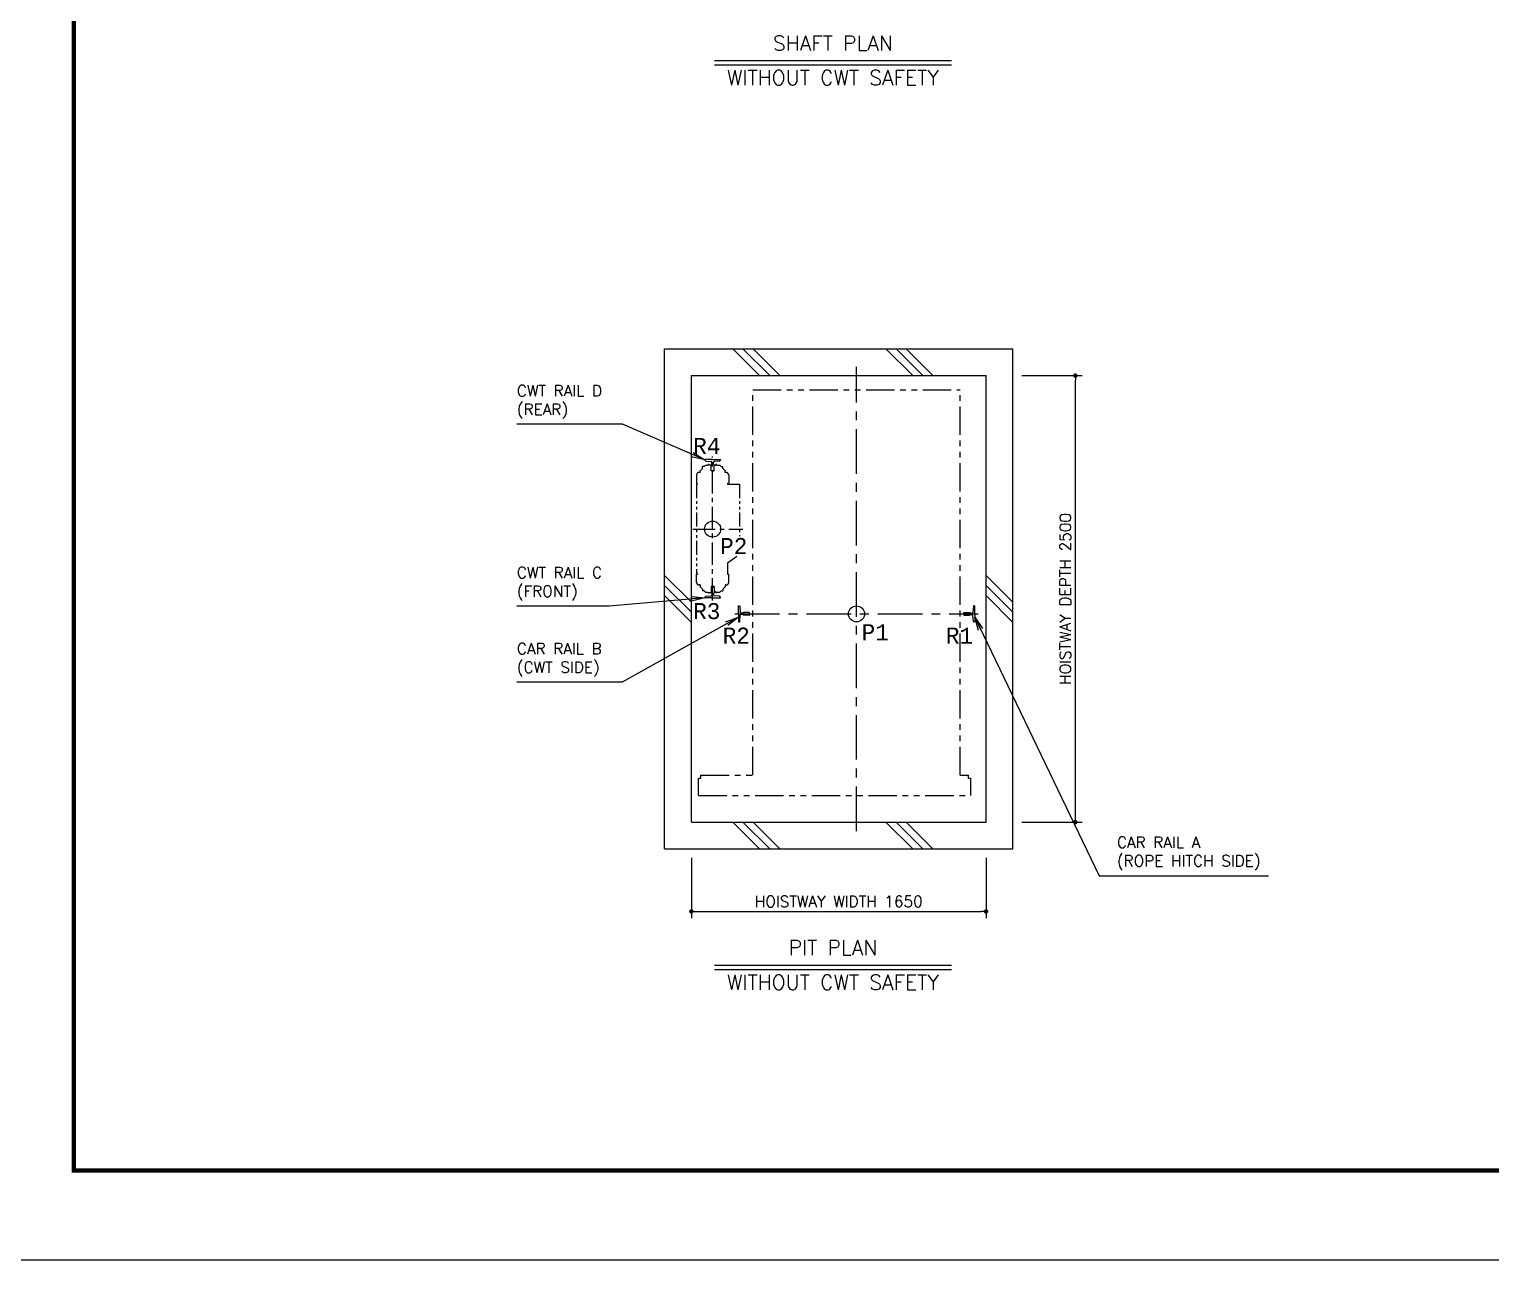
# Model space of a CAD drawing. Header units: millimetres. Extents: x -106996 to 276536, y -21995 to 37993.
# Drawn here: x -41750 to -33566, y 0 to 6890 of the extents above; entities that cross this region are included whole.
import ezdxf
from ezdxf.enums import TextEntityAlignment as Align

# ---------------------------------------------------------------- set-up
doc = ezdxf.new("R2010")
doc.units = ezdxf.units.MM
doc.header["$LTSCALE"] = 100
doc.linetypes.add('CENTERX2', pattern=[4, 2.5, -0.5, 0.5, -0.5])
doc.linetypes.add('PHANTOM2', pattern=[31.75, 15.875, -3.175, 3.175, -3.175, 3.175, -3.175])
doc.layers.get('0').update_dxf_attribs({"color": 3})
for name, color, linetype in [('BUFFER', 3, 'Continuous'), ('BUILDING', 3, 'Continuous'), ('CENTER-LINE', 7, 'CENTERX2'), ('DIM', 2, 'Continuous'), ('FRAME', 5, 'Continuous'), ('OTHERS', 4, 'Continuous'), ('W-DASHED-LINE', 111, 'PHANTOM2')]:
    doc.layers.add(name, color=color, linetype=linetype)
doc.styles.get("Standard").update_dxf_attribs({"font": 'romans.shx', "bigfont": 'bigfont.shx'})
doc.styles.add('STYLE1', font='monos.ttf')
doc.dimstyles.new('1-50IN', dxfattribs={"dimscale": 25, "dimtxt": 2.5, "dimasz": 1, "dimexe": 1.5, "dimexo": 2, "dimgap": 1, "dimtad": 3, "dimdsep": 46, "dimtxsty": 'Standard', "dimblk1": 'DOT', "dimblk2": 'DOT', "dimsah": 1, "dimcen": 0.09, "dimclrd": 256, "dimclre": 256, "dimclrt": 256, "dimadec": 0, "dimazin": 0, "dimtfac": 1, "dimtmove": 0, "dimatfit": 3, "dimldrblk": 'DOT', "dimfxl": 0, "dimtolj": 1, "dimtzin": 0, "dimarcsym": 0})
doc.dimstyles.new('1-50IN-ARROW', dxfattribs={"dimscale": 25, "dimtxt": 2.5, "dimasz": 3, "dimexe": 1.5, "dimexo": 2, "dimgap": 1, "dimtad": 3, "dimdsep": 46, "dimtxsty": 'Standard', "dimblk1": 'OPEN', "dimblk2": 'OPEN', "dimsah": 1, "dimcen": 0.09, "dimclrd": 256, "dimclre": 256, "dimclrt": 256, "dimadec": 0, "dimazin": 0, "dimtfac": 1, "dimtmove": 0, "dimatfit": 3, "dimldrblk": 'OPEN', "dimfxl": 0, "dimtolj": 1, "dimtzin": 0, "dimarcsym": 0})

# ---------------------------------------------------------------- blocks, each defined once
blk = doc.blocks.new('SHAFT_PLAN_O')
at = {"layer": 'DIM'}
for p, q in [((-663.7, 25), (663.7, 25)), ((-663.7, 0), (663.7, 0))]:
    blk.add_line(p, q, dxfattribs=at)
blk.add_text('SHAFT PLAN', height=83.33, rotation=0, dxfattribs=at).set_placement((0, 55), align=Align.BOTTOM_CENTER)
blk.add_text('WITHOUT CWT SAFETY', height=83.333, rotation=0, dxfattribs=at).set_placement((0, -30), align=Align.TOP_CENTER)
blk = doc.blocks.new('BUFFER')
at = {"layer": 'BUFFER'}
blk.add_circle((-0.4, 0), 45, dxfattribs=at)
blk = doc.blocks.new('RAIL2')
at = {"layer": 'OTHERS'}
for p, q in [((-62, 0), (-62, 44.5)), ((-62, 44.5), (-55.9, 44.5)), ((-62, 0), (-62, -44.5)), ((-54, 42.7), (-51.3, 8.6)), ((-37.3, 4), (-46.3, 4)), ((-33.4, 7.9), (-37.3, 4)), ((-1, 7.9), (-33.4, 7.9)), ((-1, 7.9), (0, 6.9)), ((0, 0), (0, 6.9)), ((0, 0), (0, -6.9)), ((-62, -44.5), (-55.9, -44.5)), ((-54, -42.7), (-51.3, -8.6)), ((-37.3, -4), (-46.3, -4)), ((-33.4, -7.9), (-37.3, -4)), ((-1, -7.9), (-33.4, -7.9)), ((-1, -7.9), (0, -6.9))]:
    blk.add_line(p, q, dxfattribs=at)
for centre, radius, start, end in [((-55.9, 42.5), 2, 4.51769, 90), ((-46.3, 9), 5, 184.51769, 270), ((-55.9, -42.5), 2, 270, 355.48231), ((-46.3, -9), 5, 90, 175.48231)]:
    blk.add_arc(centre, radius, start, end, dxfattribs=at)
blk = doc.blocks.new('_OPEN')
at = {"color": 0, "linetype": 'ByBlock'}
for p, q in [((-1, 0.17), (0, 0)), ((0, 0), (-1, -0.17)), ((0, 0), (-1, 0))]:
    blk.add_line(p, q, dxfattribs=at)
blk = doc.blocks.new('_DOT')
at = {"color": 0, "linetype": 'ByBlock'}
blk.add_line((-0.5, 0), (-1, 0), dxfattribs=at)
at = {"color": 0, "linetype": 'ByBlock', "const_width": 0.5}
blk.add_lwpolyline([(-0.25, 0, 1), (0.25, 0, 1)], format="xyb", close=True, dxfattribs=at)
blk = doc.blocks.new('*D94')
at = {"layer": 'DEFPOINTS', "color": 0, "transparency": 16777216}
for p in [(-38042.5, 2300), (-36392.5, 2300), (-36392.5, 1950)]:
    blk.add_point(p, dxfattribs=at)
at = {"layer": 'DIM', "lineweight": -2, "transparency": 16777216}
for p, q in [((-38042.5, 2250), (-38042.5, 1912.5)), ((-36392.5, 2250), (-36392.5, 1912.5)), ((-38017.5, 1950), (-36417.5, 1950))]:
    blk.add_line(p, q, dxfattribs=at)
at = {"layer": 'DIM', "lineweight": -2, "transparency": 16777216, "xscale": 25, "yscale": 25, "zscale": 25, "rotation": 180}
blk.add_blockref('_DOT', (-38042.5, 1950), dxfattribs=at)
at = {"layer": 'DIM', "lineweight": -2, "transparency": 16777216, "xscale": 25, "yscale": 25, "zscale": 25}
blk.add_blockref('_DOT', (-36392.5, 1950), dxfattribs=at)
at = {"layer": 'DIM', "transparency": 16777216, "insert": (-37217.5, 2006.3), "char_height": 62.5, "attachment_point": 5}
blk.add_mtext('\\A1;HOISTWAY WIDTH 1650', dxfattribs=at)
blk = doc.blocks.new('*D95')
at = {"layer": 'DEFPOINTS', "color": 0, "transparency": 16777216}
for p in [(-36242.5, 4950), (-35892.5, 4950), (-36242.5, 2450)]:
    blk.add_point(p, dxfattribs=at)
at = {"layer": 'DIM', "lineweight": -2, "transparency": 16777216}
for p, q in [((-36192.5, 4950), (-35855, 4950)), ((-35892.5, 2475), (-35892.5, 4925)), ((-36192.5, 2450), (-35855, 2450))]:
    blk.add_line(p, q, dxfattribs=at)
at = {"layer": 'DIM', "lineweight": -2, "transparency": 16777216, "xscale": 25, "yscale": 25, "zscale": 25}
for p, rotation in [((-35892.5, 4950), 90), ((-35892.5, 2450), 270)]:
    blk.add_blockref('_DOT', p, dxfattribs=dict(at, rotation=rotation))
at = {"layer": 'DIM', "transparency": 16777216, "insert": (-35948.8, 3700), "char_height": 62.5, "attachment_point": 5, "rotation": 90}
blk.add_mtext('\\A1;HOISTWAY DEPTH 2500', dxfattribs=at)
blk = doc.blocks.new('PIT_PLAN_O')
at = {"layer": 'DIM'}
for p, q in [((-663.7, 25), (663.7, 25)), ((-663.7, 0), (663.7, 0))]:
    blk.add_line(p, q, dxfattribs=at)
blk.add_text('PIT PLAN', height=83.33, rotation=0, dxfattribs=at).set_placement((0, 56.2), align=Align.BOTTOM_CENTER)
blk.add_text('WITHOUT CWT SAFETY', height=83.333, rotation=0, dxfattribs=at).set_placement((0, -30), align=Align.TOP_CENTER)

msp = doc.modelspace()

# ---------------------------------------------------------------- linework, layer by layer
at = {"layer": 'BUFFER'}
msp.add_circle((-37923.5000196, 4091.0000131), 45, dxfattribs=at)
at = {"layer": 'BUILDING'}
for p, q in [((-38192.5000196, 5100.0000131), (-36242.5000196, 5100.0000131)), ((-38192.5000196, 2300.0000131), (-38192.5000196, 5100.0000131)), ((-37660.3200196, 4950.0000131), (-37810.3200196, 5100.0000131)), ((-37603.7500196, 4950.0000131), (-37753.7500196, 5100.0000131)), ((-37547.1800196, 4950.0000131), (-37697.1800196, 5100.0000131)), ((-36802.8200196, 4950.0000131), (-36952.8200196, 5100.0000131)), ((-36746.2500196, 4950.0000131), (-36896.2500196, 5100.0000131)), ((-36689.6800196, 4950.0000131), (-36839.6800196, 5100.0000131)), ((-36242.5000196, 2300.0000131), (-36242.5000196, 5100.0000131)), ((-38042.5000196, 4950.0000131), (-36392.5000196, 4950.0000131)), ((-38042.5000196, 2450.0000131), (-38042.5000196, 4950.0000131)), ((-36392.5000196, 2450.0000131), (-36392.5000196, 4950.0000131)), ((-38192.5000196, 3831.5700131), (-38042.5000196, 3681.5700131)), ((-38192.5000196, 3775.0000131), (-38042.5000196, 3625.0000131)), ((-36392.5000196, 3831.5700131), (-36242.5000196, 3681.5700131)), ((-36392.5000196, 3775.0000131), (-36242.5000196, 3625.0000131)), ((-38192.5000196, 3718.4300131), (-38042.5000196, 3568.4300131)), ((-36392.5000196, 3718.4300131), (-36242.5000196, 3568.4300131)), ((-38042.5000196, 2450.0000131), (-36392.5000196, 2450.0000131)), ((-37660.3200196, 2300.0000131), (-37810.3200196, 2450.0000131)), ((-37603.7500196, 2300.0000131), (-37753.7500196, 2450.0000131)), ((-37547.1800196, 2300.0000131), (-37697.1800196, 2450.0000131)), ((-36802.8200196, 2300.0000131), (-36952.8200196, 2450.0000131)), ((-36746.2500196, 2300.0000131), (-36896.2500196, 2450.0000131)), ((-36689.6800196, 2300.0000131), (-36839.6800196, 2450.0000131)), ((-38192.5000196, 2300.0000131), (-36242.5000196, 2300.0000131))]:
    msp.add_line(p, q, dxfattribs=at)
at = {"layer": 'CENTER-LINE'}
for p, q in [((-37117.5000196, 2400.0000131), (-37117.5000196, 5000.0000131)), ((-37798.5000196, 3616.0000131), (-36436.5000196, 3616.0000131))]:
    msp.add_line(p, q, dxfattribs=at)
at = {"layer": 'CENTER-LINE', "ltscale": 0.5}
for p, q in [((-37923.5000196, 3691.0000131), (-37923.5000196, 4497.0000131)), ((-38033.5000196, 4091.0000131), (-37753.5000196, 4091.0000131))]:
    msp.add_line(p, q, dxfattribs=at)
at = {"layer": 'DEFPOINTS'}
msp.add_lwpolyline([(-42000.0000196, 0.0000131), (-21000.0000196, 0.0000131), (-21000.0000196, 15000.0000131), (-42000.0000196, 15000.0000131)], close=True, dxfattribs=at)
at = {"layer": 'FRAME', "const_width": 25}
msp.add_lwpolyline([(-41500.0000196, 500.0000131), (-21500.0000196, 500.0000131), (-21500.0000196, 14500.0000131), (-41500.0000196, 14500.0000131)], close=True, dxfattribs=at)
at = {"layer": 'OTHERS'}
for p, q in [((-37923.5000196, 4480.0296494), (-37968.0000196, 4480.0296494)), ((-37960.6301545, 4471.5473391), (-37932.1061853, 4469.2935934)), ((-37931.4400196, 4451.4296494), (-37927.5000196, 4455.3696494)), ((-37931.4400196, 4419.0296494), (-37931.4400196, 4451.4296494)), ((-37927.5000196, 4455.3696494), (-37927.5000196, 4464.309128)), ((-37923.5000196, 4480.0296494), (-37879.0000196, 4480.0296494)), ((-37919.5000196, 4455.3696494), (-37919.5000196, 4464.309128)), ((-37915.5600196, 4451.4296494), (-37919.5000196, 4455.3696494)), ((-37915.5600196, 4419.0296494), (-37915.5600196, 4451.4296494)), ((-37886.3698847, 4471.5473391), (-37914.8938539, 4469.2935934)), ((-37931.4400196, 4419.0296494), (-37930.4400196, 4418.0296494)), ((-37923.5000196, 4418.0296494), (-37930.4400196, 4418.0296494)), ((-37923.5000196, 4418.0296494), (-37916.5600196, 4418.0296494)), ((-37915.5600196, 4419.0296494), (-37916.5600196, 4418.0296494)), ((-37931.4400196, 3767.0296494), (-37930.4400196, 3768.0296494)), ((-37931.4400196, 3767.0296494), (-37931.4400196, 3734.6296494)), ((-37923.5000196, 3768.0296494), (-37930.4400196, 3768.0296494)), ((-37923.5000196, 3768.0296494), (-37916.5600196, 3768.0296494)), ((-37915.5600196, 3767.0296494), (-37916.5600196, 3768.0296494)), ((-37915.5600196, 3767.0296494), (-37915.5600196, 3734.6296494)), ((-37923.5000196, 3706.0296494), (-37968.0000196, 3706.0296494)), ((-37960.6301545, 3714.5119597), (-37932.1061853, 3716.7657054)), ((-37931.4400196, 3734.6296494), (-37927.5000196, 3730.6896494)), ((-37927.5000196, 3730.6896494), (-37927.5000196, 3721.7501708)), ((-37923.5000196, 3706.0296494), (-37879.0000196, 3706.0296494)), ((-37915.5600196, 3734.6296494), (-37919.5000196, 3730.6896494)), ((-37919.5000196, 3730.6896494), (-37919.5000196, 3721.7501708)), ((-37886.3698847, 3714.5119597), (-37914.8938539, 3716.7657054))]:
    msp.add_line(p, q, dxfattribs=at)
for centre, radius, start, end in [((-37960.0000196, 4479.5224836), 8, 180, 265.4823116981), ((-37932.5000196, 4464.309128), 5, 0, 85.4823116985), ((-37914.5000196, 4464.309128), 5, 94.5176883019, 180), ((-37887.0000196, 4479.5224836), 8, 274.5176883015, 0), ((-37960.0000196, 3706.5368152), 8, 94.5176883019, 180), ((-37932.5000196, 3721.7501708), 5, 274.5176883015, 0), ((-37914.5000196, 3721.7501708), 5, 180, 265.4823116981), ((-37887.0000196, 3706.5368152), 8, 0, 85.4823116985)]:
    msp.add_arc(centre, radius, start, end, dxfattribs=at)
at = {"layer": 'W-DASHED-LINE', "ltscale": 0.1}
for p, q in [((-37698.5000196, 4871.0000131), (-36536.5000196, 4871.0000131)), ((-37698.5000196, 2713.5000131), (-37698.5000196, 4871.0000131)), ((-36536.5000196, 2713.5000131), (-36536.5000196, 4871.0000131)), ((-37989.5000196, 2713.5000131), (-37698.5000196, 2713.5000131)), ((-37989.5000196, 2696.0000131), (-37989.5000196, 2713.5000131)), ((-36536.5000196, 2713.5000131), (-36490.5000196, 2713.5000131)), ((-36490.5000196, 2696.0000131), (-36490.5000196, 2713.5000131)), ((-38002.5000196, 2696.0000131), (-37989.5000196, 2696.0000131)), ((-38002.5000196, 2600.0000131), (-38002.5000196, 2696.0000131)), ((-36490.5000196, 2696.0000131), (-36477.5000196, 2696.0000131)), ((-36477.5000196, 2600.0000131), (-36477.5000196, 2696.0000131)), ((-38002.5000196, 2600.0000131), (-36477.5000196, 2600.0000131))]:
    msp.add_line(p, q, dxfattribs=at)
at = {"layer": 'W-DASHED-LINE', "ltscale": 0.05}
for p, q in [((-37981.0000196, 4430.5296494), (-37993.5000196, 4418.0296494)), ((-37970.5000196, 4441.0296494), (-37981.0000196, 4441.0296494)), ((-37981.0000196, 4430.5296494), (-37981.0000196, 4441.0296494)), ((-37963.5000196, 4448.0296494), (-37970.5000196, 4441.0296494)), ((-37968.0000196, 4480.0296494), (-37968.0000196, 4479.5224836)), ((-37963.5000196, 4448.0296494), (-37948.0000196, 4448.0296494)), ((-37948.0000196, 4448.0296494), (-37948.0000196, 4453.0296494)), ((-37942.0000196, 4453.0296494), (-37948.0000196, 4453.0296494)), ((-37942.0000196, 4450.0296494), (-37942.0000196, 4453.0296494)), ((-37942.0000196, 4450.0296494), (-37932.0000196, 4450.0296494)), ((-37932.0000196, 4417.0296494), (-37932.0000196, 4450.0296494)), ((-37915.0000196, 4417.0296494), (-37915.0000196, 4447.0296494)), ((-37908.5600196, 4447.0296494), (-37915.0000196, 4447.0296494)), ((-37905.0000196, 4447.0296494), (-37908.5600196, 4447.0296494)), ((-37905.0000196, 4447.0296494), (-37905.0000196, 4452.0296494)), ((-37899.0000196, 4452.0296494), (-37905.0000196, 4452.0296494)), ((-37899.0000196, 4448.0296494), (-37899.0000196, 4452.0296494)), ((-37899.0000196, 4448.0296494), (-37883.5000196, 4448.0296494)), ((-37883.5000196, 4448.0296494), (-37876.5000196, 4441.0296494)), ((-37879.0000196, 4480.0296494), (-37879.0000196, 4479.5224836)), ((-37876.5000196, 4441.0296494), (-37866.0000196, 4441.0296494)), ((-37866.0000196, 4430.5296494), (-37866.0000196, 4441.0296494)), ((-37866.0000196, 4430.5296494), (-37853.5000196, 4418.0296494)), ((-38013.5000196, 4393.0296494), (-38013.5000196, 4348.0296494)), ((-38013.5000196, 4348.0296494), (-38007.5000196, 4348.0296494)), ((-38007.5000196, 4343.0296494), (-38013.5000196, 4343.0296494)), ((-38013.5000196, 4343.0296494), (-38013.5000196, 3843.0296494)), ((-38007.5000196, 4343.0296494), (-38013.5000196, 4343.0296494)), ((-38007.5000196, 4343.0296494), (-38007.5000196, 4348.0296494)), ((-37993.5000196, 4408.0296494), (-37998.5000196, 4408.0296494)), ((-37993.5000196, 4408.0296494), (-37993.5000196, 4418.0296494)), ((-37915.0000196, 4417.0296494), (-37932.0000196, 4417.0296494)), ((-37853.5000196, 4408.0296494), (-37853.5000196, 4418.0296494)), ((-37848.5000196, 4408.0296494), (-37853.5000196, 4408.0296494)), ((-37839.500038, 4343.0296562), (-37773.500038, 4343.0296562)), ((-37839.5000196, 4348.0296494), (-37833.5000196, 4348.0296494)), ((-37839.5000196, 4348.0296494), (-37839.5000196, 4343.0296494)), ((-37833.5000196, 4393.0296494), (-37833.5000196, 4348.0296494)), ((-37773.5000196, 4343.0296494), (-37773.5000196, 4050.6416752)), ((-37788.7408092, 3937.1433712), (-37839.5000196, 3900.8867923)), ((-37839.5000196, 3900.8867923), (-37839.5000196, 3838.0296494)), ((-38007.5000196, 3843.0296494), (-38013.5000196, 3843.0296494)), ((-38007.5000196, 3843.0296494), (-38013.5000196, 3843.0296494)), ((-38013.5000196, 3838.0296494), (-38007.5000196, 3838.0296494)), ((-38013.5000196, 3793.0296494), (-38013.5000196, 3838.0296494)), ((-38007.5000196, 3843.0296494), (-38007.5000196, 3838.0296494)), ((-37993.5000196, 3778.0296494), (-37998.5000196, 3778.0296494)), ((-37993.5000196, 3778.0296494), (-37993.5000196, 3768.0296494)), ((-37981.0000196, 3755.5296494), (-37993.5000196, 3768.0296494)), ((-37932.0000196, 3769.0296494), (-37932.0000196, 3736.0296494)), ((-37915.0000196, 3769.0296494), (-37932.0000196, 3769.0296494)), ((-37915.0000196, 3769.0296494), (-37915.0000196, 3739.0296494)), ((-37866.0000196, 3755.5296494), (-37853.5000196, 3768.0296494)), ((-37848.5000196, 3778.0296494), (-37853.5000196, 3778.0296494)), ((-37853.5000196, 3778.0296494), (-37853.5000196, 3768.0296494)), ((-37839.5000196, 3838.0296494), (-37833.5000196, 3838.0296494)), ((-37833.5000196, 3793.0296494), (-37833.5000196, 3838.0296494)), ((-37981.0000196, 3755.5296494), (-37981.0000196, 3745.0296494)), ((-37970.5000196, 3745.0296494), (-37981.0000196, 3745.0296494)), ((-37963.5000196, 3738.0296494), (-37970.5000196, 3745.0296494)), ((-37968.0000196, 3706.0296494), (-37968.0000196, 3706.5368152)), ((-37963.5000196, 3738.0296494), (-37948.0000196, 3738.0296494)), ((-37948.0000196, 3738.0296494), (-37948.0000196, 3733.0296494)), ((-37942.0000196, 3733.0296494), (-37948.0000196, 3733.0296494)), ((-37942.0000196, 3736.0296494), (-37942.0000196, 3733.0296494)), ((-37942.0000196, 3736.0296494), (-37932.0000196, 3736.0296494)), ((-37908.5600196, 3739.0296494), (-37915.0000196, 3739.0296494)), ((-37905.0000196, 3739.0296494), (-37908.5600196, 3739.0296494)), ((-37905.0000196, 3739.0296494), (-37905.0000196, 3734.0296494)), ((-37899.0000196, 3734.0296494), (-37905.0000196, 3734.0296494)), ((-37899.0000196, 3738.0296494), (-37883.5000196, 3738.0296494)), ((-37899.0000196, 3738.0296494), (-37899.0000196, 3734.0296494)), ((-37883.5000196, 3738.0296494), (-37876.5000196, 3745.0296494)), ((-37879.0000196, 3706.0296494), (-37879.0000196, 3706.5368152)), ((-37876.5000196, 3745.0296494), (-37866.0000196, 3745.0296494)), ((-37866.0000196, 3755.5296494), (-37866.0000196, 3745.0296494))]:
    msp.add_line(p, q, dxfattribs=at)
for centre, start, end in [((-37998.5000196, 4393.0296494), 90, 180), ((-37848.5000196, 4393.0296494), 0, 90), ((-37998.5000196, 3793.0296494), 180, 199.4712206344), ((-37998.5000196, 3793.0296494), 199.4712206344, 270), ((-37848.5000196, 3793.0296494), 270, 340.5287793656), ((-37848.5000196, 3793.0296494), 340.5287793656, 0)]:
    msp.add_arc(centre, 15, start, end, dxfattribs=at)

# ---------------------------------------------------------------- block references
at = {"layer": 'BUFFER'}
msp.add_blockref('BUFFER', (-37117.5000196, 3616.0000131), dxfattribs=at)
at = {"layer": 'DIM'}
for name, p in [('SHAFT_PLAN_O', (-37250.0000196, 6690.0000131)), ('PIT_PLAN_O', (-37250.0000196, 1625.0000131))]:
    msp.add_blockref(name, p, dxfattribs=at)
at = {"layer": 'OTHERS'}
msp.add_blockref('RAIL2', (-37717.5000196, 3616.0000131), dxfattribs=at)
at = {"layer": 'OTHERS', "rotation": 180}
msp.add_blockref('RAIL2', (-36517.5000196, 3616.0000131), dxfattribs=at)

# ---------------------------------------------------------------- texts
at = {"layer": 'DIM', "style": 'STYLE1'}
for s, p in [('R4', (-38032.4228196, 4511.4334131)), ('P2', (-37881.4171196, 3950.8807131)), ('R3', (-38032.4228196, 3586.7271131)), ('R2', (-37867.3679196, 3449.5462131)), ('P1', (-37089.1497196, 3468.5590131)), ('R1', (-36617.5000196, 3449.9288131))]:
    msp.add_text(s, height=90, dxfattribs=at).set_placement(p)
at = {"layer": 'DIM', "char_height": 62.5, "attachment_point": 4}
for s, insert in [('CWT RAIL D\\P(REAR)', (-39019.5000196, 4803.0000131)), ('CWT RAIL C\\P(FRONT)', (-39019.5000196, 3784.5500131)), ('CAR RAIL B\\P(CWT SIDE)', (-39019.5000196, 3359.0000131)), ('CAR RAIL A\\P(ROPE HITCH SIDE)', (-35659.5000196, 2275.0000131))]:
    msp.add_mtext(s, dxfattribs=dict(at, insert=insert))

# ---------------------------------------------------------------- dimensions: what is measured, and where the dimension line sits
at = {"layer": 'DIM'}
dim = msp.add_linear_dim(base=(-35892.5000196, 4950.0000131), p1=(-36242.5000196, 2450.0000131), p2=(-36242.5000196, 4950.0000131), angle=90, text='HOISTWAY DEPTH <>', dimstyle='1-50IN', override={"dimpost": '\\X'}, dxfattribs=at)
dim.commit()
dim.dimension.update_dxf_attribs({"geometry": '*D95', "text_midpoint": (-35892.5000196, 3700.0000131), "dimtype": 160})
dim = msp.add_linear_dim(base=(-36392.5000196, 1950.0000131), p1=(-38042.5000196, 2300.0000131), p2=(-36392.5000196, 2300.0000131), text='HOISTWAY WIDTH <>', dimstyle='1-50IN', override={"dimpost": '\\X'}, dxfattribs=at)
dim.commit()
dim.dimension.update_dxf_attribs({"geometry": '*D94', "text_midpoint": (-37217.5000196, 2006.2500131)})

# ---------------------------------------------------------------- leaders
at = {"layer": 'DIM', "annotation_type": 0, "has_hookline": 1}
for points, hookline_direction, text_width in [([(-37968.0000196, 4478.0000131), (-38427.8333529, 4678.2976322), (-38502.8333529, 4678.2976322)], 1, 491.6666667), ([(-37968.0000196, 3706.5500131), (-38502.8333529, 3659.8476322)], 1, 491.6666667), ([(-37779.5000196, 3598.0000131), (-38430.8095434, 3234.2976322), (-38505.8095434, 3234.2976322)], 1, 488.6904762), ([(-36455.5000196, 3597.0000131), (-35759.5000196, 2150.2976322), (-35684.5000196, 2150.2976322)], 0, 848.8095238)]:
    msp.add_leader(points, dimstyle='1-50IN-ARROW', dxfattribs=dict(at, hookline_direction=hookline_direction, text_width=text_width))

doc.saveas('drawing.dxf')
